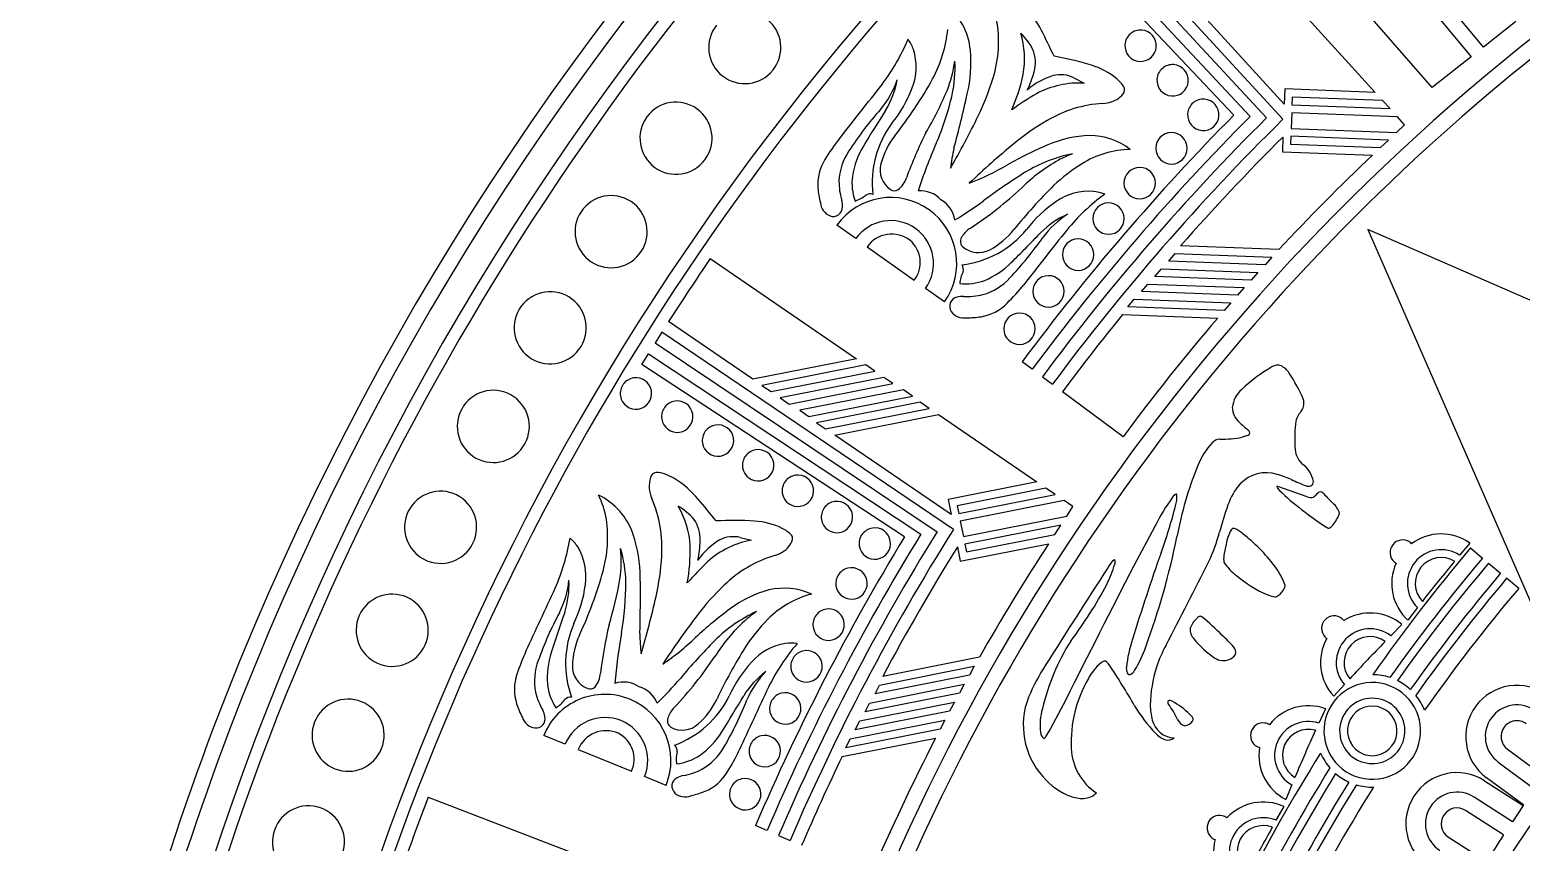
# Model space of a CAD drawing. Header units: metres. Extents: x 0.3 to 22.9, y 0.3 to 22.9.
# Drawn here: x 0.27 to 6.21, y 15.14 to 18.37 of the extents above; entities that cross this region are included whole.
import ezdxf

# ---------------------------------------------------------------- set-up
doc = ezdxf.new("R2010")
doc.units = ezdxf.units.M

msp = doc.modelspace()

# ---------------------------------------------------------------- linework, layer by layer
for p, q in [((4.277678, 19.014203), (5.196597, 18.024575)), ((5.261597, 18.018585), (4.31363, 19.049443)), ((5.38293, 19.022579), (6.010177, 18.2668)), ((6.059257, 18.305534), (5.450148, 19.039457)), ((5.065957, 18.035147), (4.206284, 18.943206)), ((4.241895, 18.978791), (5.131379, 18.0301)), ((5.855706, 18.14489), (5.2387, 18.849926)), ((5.26634, 18.078053), (4.888788, 18.492623)), ((5.309104, 18.476675), (5.628698, 18.125746)), ((6.188965, 18.407901), (6.059257, 18.305534)), ((6.010177, 18.2668), (5.855706, 18.14489)), ((4.429437, 18.183333), (4.470768, 18.162304)), ((5.268668, 18.139407), (5.26634, 18.078053)), ((5.628698, 18.125746), (5.268668, 18.139407)), ((5.298713, 18.106993), (5.297528, 18.075763)), ((5.6582, 18.093352), (5.298713, 18.106993)), ((5.296343, 18.044533), (5.293973, 17.982074)), ((5.717203, 18.028564), (5.296343, 18.044533)), ((5.297528, 18.075763), (5.687701, 18.060958)), ((5.687701, 18.060958), (5.6582, 18.093352)), ((5.713004, 17.966174), (5.745799, 17.997164)), ((5.745799, 17.997164), (5.717203, 18.028564)), ((5.26141, 17.94813), (5.259188, 17.88957)), ((5.292788, 17.950845), (5.291603, 17.919615)), ((5.681495, 17.936095), (5.292788, 17.950845)), ((5.293973, 17.982074), (5.713004, 17.966174)), ((5.649365, 17.90604), (5.681495, 17.936095)), ((5.259188, 17.88957), (5.617546, 17.875973)), ((5.291603, 17.919615), (5.649365, 17.90604)), ((3.561371, 17.543866), (3.486381, 17.597349)), ((7.483987, 16.757683), (5.59917, 17.580829)), ((5.59917, 17.580829), (6.422315, 15.696012)), ((3.607008, 17.511318), (3.793687, 17.378178)), ((5.245094, 17.500073), (4.853766, 17.514922)), ((2.982126, 17.464382), (3.564735, 17.066323)), ((4.807581, 17.454125), (4.832987, 17.484436)), ((5.190275, 17.439604), (4.807581, 17.454125)), ((4.832987, 17.484436), (5.21706, 17.469862)), ((5.21706, 17.469862), (5.190275, 17.439604)), ((4.752277, 17.393675), (4.777684, 17.423985)), ((5.134971, 17.379153), (4.752277, 17.393675)), ((4.777684, 17.423985), (5.161757, 17.409412)), ((5.161757, 17.409412), (5.134971, 17.379153)), ((3.914333, 17.292133), (3.839344, 17.345615)), ((4.697972, 17.333186), (4.723378, 17.363497)), ((5.080666, 17.318665), (4.697972, 17.333186)), ((4.723378, 17.363497), (5.107452, 17.348923)), ((5.107452, 17.348923), (5.080666, 17.318665)), ((4.644642, 17.27266), (4.670048, 17.302971)), ((5.027336, 17.258139), (4.644642, 17.27266)), ((4.670048, 17.302971), (5.054121, 17.288397)), ((5.054121, 17.288397), (5.027336, 17.258139)), ((3.15207, 16.98491), (2.816734, 17.214023)), ((4.623056, 17.242205), (5.001744, 17.227836)), ((2.789596, 17.171624), (2.762739, 17.129043)), ((3.949742, 16.387169), (2.789596, 17.171624)), ((2.762739, 17.129043), (3.885113, 16.378007)), ((2.709643, 17.043495), (2.736087, 17.086334)), ((3.755556, 16.358167), (2.709643, 17.043495)), ((2.736087, 17.086334), (3.820379, 16.368343)), ((3.564735, 17.066323), (3.15207, 16.98491)), ((3.600912, 17.041605), (3.188247, 16.960193)), ((3.637088, 17.016888), (3.600912, 17.041605)), ((4.263844, 17.024361), (4.223704, 17.054174)), ((3.224423, 16.935475), (3.637088, 17.016888)), ((3.673265, 16.992171), (3.2606, 16.910758)), ((3.709442, 16.967454), (3.673265, 16.992171)), ((4.303989, 16.994545), (4.344115, 16.964743)), ((3.188247, 16.960193), (3.224423, 16.935475)), ((3.296777, 16.886041), (3.709442, 16.967454)), ((3.751033, 16.942707), (3.338368, 16.861294)), ((3.374545, 16.836576), (3.78721, 16.917989)), ((3.78721, 16.917989), (3.751033, 16.942707)), ((4.625075, 16.756072), (4.384235, 16.934946)), ((3.2606, 16.910758), (3.296777, 16.886041)), ((3.338368, 16.861294), (3.374545, 16.836576)), ((3.817973, 16.893302), (3.405308, 16.811889)), ((3.441484, 16.787172), (3.854149, 16.868584)), ((3.854149, 16.868584), (3.817973, 16.893302)), ((3.405308, 16.811889), (3.441484, 16.787172)), ((3.477661, 16.762454), (3.890326, 16.843867)), ((3.890326, 16.843867), (4.282235, 16.576101)), ((3.940643, 16.446129), (3.477661, 16.762454)), ((5.120254, 16.760361), (5.099658, 16.753996)), ((4.282235, 16.576101), (3.928759, 16.506365)), ((3.928759, 16.506365), (3.940643, 16.446129)), ((4.318412, 16.551384), (3.965469, 16.481753)), ((3.971518, 16.451092), (4.354589, 16.526666)), ((4.390766, 16.501949), (3.977567, 16.420431)), ((4.354589, 16.526666), (4.318412, 16.551384)), ((4.425832, 16.47799), (4.390766, 16.501949)), ((5.241396, 16.557985), (5.237215, 16.557548)), ((5.237215, 16.557548), (5.238605, 16.553214)), ((5.357335, 16.517068), (5.241396, 16.557985)), ((5.387606, 16.517831), (5.383555, 16.515101)), ((3.965469, 16.481753), (3.971518, 16.451092)), ((4.401068, 16.440273), (4.425832, 16.47799)), ((3.977567, 16.420431), (3.989665, 16.359109)), ((3.989665, 16.359109), (4.401068, 16.440273)), ((4.377345, 16.403738), (3.995714, 16.328448)), ((4.353013, 16.367083), (4.377345, 16.403738)), ((4.751104, 16.398926), (4.668135, 16.243036)), ((3.10202, 16.355567), (3.147086, 16.344637)), ((3.977151, 16.261077), (4.328985, 16.330489)), ((3.995714, 16.328448), (4.001763, 16.297787)), ((4.001763, 16.297787), (4.353013, 16.367083)), ((5.034914, 16.328937), (5.026901, 16.284432)), ((6.005134, 16.33332), (5.964704, 16.28522)), ((3.965809, 16.31857), (3.977151, 16.261077)), ((4.592672, 16.265201), (4.589238, 16.265882)), ((6.008522, 16.314047), (6.056303, 16.273698)), ((6.080214, 16.253507), (6.127983, 16.21317)), ((6.199631, 16.152667), (6.151846, 16.193019)), ((5.796902, 16.076341), (5.758685, 16.026457)), ((5.690613, 15.964454), (5.734929, 16.009008)), ((4.053261, 15.878828), (3.669057, 15.80303)), ((4.013865, 15.807347), (3.638137, 15.733221)), ((3.655869, 15.768574), (4.03295, 15.842967)), ((4.03295, 15.842967), (4.013865, 15.807347)), ((3.973993, 15.735772), (3.598266, 15.661646)), ((3.615997, 15.696999), (3.993078, 15.771392)), ((3.638137, 15.733221), (3.655869, 15.768574)), ((3.993078, 15.771392), (3.973993, 15.735772)), ((5.46384, 15.723679), (5.506091, 15.770188)), ((3.577105, 15.625617), (3.954187, 15.70001)), ((3.598266, 15.661646), (3.615997, 15.696999)), ((3.954187, 15.70001), (3.935101, 15.66439)), ((4.397045, 15.71004), (4.336432, 15.595628)), ((5.430867, 15.674082), (5.404332, 15.617125)), ((3.53917, 15.554424), (3.916252, 15.628817)), ((3.935101, 15.66439), (3.559374, 15.590264)), ((3.559374, 15.590264), (3.577105, 15.625617)), ((3.916252, 15.628817), (3.897166, 15.593197)), ((2.404823, 15.533148), (2.319521, 15.567895)), ((3.507458, 15.484459), (3.879253, 15.557809)), ((3.897166, 15.593197), (3.521439, 15.519072)), ((3.521439, 15.519072), (3.53917, 15.554424)), ((4.336432, 15.595628), (4.317971, 15.564631)), ((2.456736, 15.512001), (2.669087, 15.425501)), ((6.155306, 15.513063), (6.300596, 15.406234)), ((6.118069, 15.46242), (6.264129, 15.355024)), ((2.806325, 15.369598), (2.721023, 15.404345)), ((6.064125, 15.387964), (6.21811, 15.289007)), ((6.219563, 15.291292), (6.072013, 15.399784)), ((1.859523, 15.322222), (2.518226, 15.069252)), ((5.296607, 15.371803), (5.272674, 15.313698)), ((6.174464, 15.22464), (6.022093, 15.322559)), ((5.234569, 15.230497), (5.265778, 15.285041)), ((6.139748, 15.172228), (5.988109, 15.269677)), ((6.21811, 15.289007), (6.174464, 15.22464)), ((3.208167, 15.189647), (3.162234, 15.209399)), ((3.254107, 15.169893), (3.300024, 15.150148)), ((5.920141, 15.163914), (6.071852, 15.066418))]:
    msp.add_line(p, q)
for centre, radius, start, end in [((11.606782, 11.571304), 11.340786, 113.019578, 159.208029), ((11.607101, 11.570965), 11.278723, 112.954774, 159.139762), ((11.584976, 11.584672), 11.094445, 132.257006, 162.86372), ((11.597549, 11.579237), 8.619881, 107.525375, 145.344719), ((11.588962, 11.595594), 8.539194, 107.503818, 134.981151), ((11.560112, 11.601175), 11.114976, 134.901471, 179.266651), ((11.582652, 11.586927), 10.466234, 131.99607, 164.490897), ((11.553282, 11.603312), 10.482922, 138.409899, 177.758611), ((3.746596, 18.266812), 0.272237, 5.406221, 50.802767), ((3.940421, 18.189439), 0.403451, 26.901797, 43.492668), ((3.119759, 18.30396), 0.14351, -38.4, 51.6), ((3.647761, 18.328076), 0.482228, -17.521941, 10.390085), ((3.119759, 18.30396), 0.14351, 141.6, -128.4), ((3.413798, 18.425225), 0.515833, -28.513771, -5.461054), ((4.032328, 18.172829), 0.264721, 27.84678, 45.463827), ((3.861118, 18.256838), 0.371912, -9.26796, 16.348492), ((2.321816, 17.338597), 2.232026, 24.651585, 27.579717), ((4.694961, 18.311139), 0.062504, 85.519655, 175.519655), ((4.694961, 18.311139), 0.062504, -4.480345, 85.519655), ((2.998862, 18.660659), 0.835714, -37.041809, -22.754843), ((3.617566, 18.23234), 0.184753, 20.195028, 34.661325), ((3.576698, 18.22648), 0.225296, -21.712919, 18.005252), ((3.454131, 18.245596), 0.565437, -12.851379, 4.75435), ((4.13926, 18.245396), 0.137014, -16.119013, 21.891648), ((4.694961, 18.311139), 0.062504, 175.519655, -94.480345), ((4.694961, 18.311139), 0.062504, -94.480345, -4.480345), ((3.453868, 18.319074), 0.506589, -21.692013, -7.807427), ((3.453815, 18.222459), 0.502715, -12.278378, 3.169818), ((4.124122, 17.008692), 1.281027, 72.956638, 79.825228), ((4.419854, 17.964092), 0.280922, 50.062135, 73.511651), ((4.822358, 18.173533), 0.062504, 85.519655, 175.519655), ((4.822358, 18.173533), 0.062504, -4.480345, 85.519655), ((3.119759, 18.30396), 0.14351, -128.4, -38.4), ((3.385807, 18.290654), 0.359482, -40.310709, -18.694354), ((3.382624, 18.236254), 0.34904, -31.453142, -10.035121), ((2.44885, 18.960007), 1.61905, -38.444906, -28.842083), ((3.183528, 18.455708), 0.963517, -26.057063, -16.448085), ((3.465108, 18.368314), 0.782074, -23.531852, -12.657677), ((3.913783, 18.297543), 0.368317, -26.223787, -14.17366), ((4.427043, 17.928398), 0.275741, 106.794647, 131.538803), ((4.451103, 17.802062), 0.360779, 86.875342, 118.137103), ((4.376074, 18.075984), 0.11988, 63.567962, 103.853719), ((4.523886, 18.083748), 0.122428, 30.35248, 51.443373), ((4.822358, 18.173533), 0.062504, 175.519655, -94.480345), ((4.822358, 18.173533), 0.062504, -94.480345, -4.480345), ((-13.449772, 31.447395), 21.669695, -38.560632, -37.828983), ((3.321895, 18.315486), 0.495084, -39.205348, -20.373237), ((2.533389, 18.727945), 1.51353, -30.254276, -23.194746), ((2.903056, 18.353053), 1.0687, -23.719861, -12.840338), ((-1.648808, 19.391473), 5.795446, -14.880057, -12.675042), ((5.044201, 16.836082), 1.49382, 120.725725, 125.245619), ((4.557076, 18.170045), 0.084447, -75.457403, -30.795091), ((4.60759, 18.136115), 0.02391, -22.900605, 23.406581), ((2.846086, 17.943326), 0.14351, 54, 144), ((2.846086, 17.943326), 0.14351, -36, 54), ((4.693466, 17.141478), 1.381441, 138.431073, 147.06131), ((11.030645, 13.370601), 8.715607, 147.495082, 148.595813), ((4.571506, 17.600045), 0.482228, 93.124487, 121.036513), ((4.539151, 18.195663), 0.114268, -86.954792, -69.974766), ((4.944497, 18.036227), 0.062504, 85.519655, 175.519655), ((4.944497, 18.036227), 0.062504, -4.480345, 85.519655), ((2.846086, 17.943326), 0.14351, 144, -126), ((4.023855, 17.764859), 0.397272, 143.252563, -173.478992), ((0.973089, 19.535324), 3.42352, -29.999797, -26.038807), ((4.804091, 17.178493), 0.963517, 119.962657, 129.571635), ((11.61894, 11.556772), 9.214713, 135.328032, 143.373969), ((11.627219, 11.549852), 9.175486, 135.068845, 143.369998), ((11.622951, 11.55382), 9.119686, 134.80275, 143.373852), ((11.616295, 11.559837), 9.060773, 134.534746, 143.379138), ((4.944497, 18.036227), 0.062504, 175.519655, -94.480345), ((4.944497, 18.036227), 0.062504, -94.480345, -4.480345), ((4.184292, 17.404613), 0.872779, 142.182688, 148.650914), ((3.961894, 17.762706), 0.310426, 142.112276, 165.224237), ((5.247499, 17.253), 1.576817, 153.142191, 160.240305), ((4.502732, 17.515869), 0.438112, 91.440827, 113.72305), ((4.490434, 17.685474), 0.268372, 52.510697, 89.726269), ((4.81781, 17.903105), 0.062504, 90.284267, -179.715733), ((4.81781, 17.903105), 0.062504, 0.284267, 90.284267), ((11.605069, 11.570419), 8.995399, 134.846635, 138.636175), ((3.723178, 17.763822), 0.228792, 145.738414, 177.732367), ((3.870966, 17.741677), 0.327085, 148.606503, 170.992504), ((5.940922, 17.032352), 2.243846, 156.609411, 161.794599), ((4.702133, 17.727101), 0.770249, 166.781969, 172.804818), ((6.370376, 15.281558), 3.42352, 129.553379, 133.51437), ((4.929092, 16.489695), 1.54927, 112.890402, 119.562473), ((4.530825, 17.331615), 0.560025, 101.010761, 121.754738), ((4.583702, 17.462282), 0.448498, 110.878434, 118.666552), ((4.658216, 17.53105), 0.367394, 90.693581, 122.660105), ((4.81781, 17.903105), 0.062504, -179.715733, -89.715733), ((4.81781, 17.903105), 0.062504, -89.715733, 0.284267), ((11.6133, 11.562734), 8.706667, 133.522507, 137.005343), ((2.846086, 17.943326), 0.14351, -126, -36), ((3.597595, 17.759101), 0.187326, 147.888618, -175.742878), ((3.753121, 17.817055), 0.094699, 164.804995, -124.247506), ((3.59475, 18.827161), 1.142251, -68.512291, -60.066626), ((5.452318, 15.847495), 2.306954, 121.816445, 126.877691), ((4.707049, 17.250249), 0.693742, 119.204522, 134.380372), ((4.819618, 17.258391), 0.684137, 121.717106, 133.465944), ((4.691262, 17.764718), 0.062504, 90.284267, -179.715733), ((4.691262, 17.764718), 0.062504, 0.284267, 90.284267), ((3.762513, 17.771997), 0.267949, 179.812289, -163.542022), ((3.7634, 17.765969), 0.21716, 172.87975, -160.418899), ((3.6715, 17.816509), 0.096926, -53.043305, -18.294759), ((5.751141, 16.331847), 1.997798, 134.575702, 141.346212), ((4.691262, 17.764718), 0.062504, -179.715733, -89.715733), ((4.691262, 17.764718), 0.062504, -89.715733, 0.284267), ((2.587756, 17.571549), 0.14351, 56.4, 146.4), ((2.587756, 17.571549), 0.14351, -33.6, 56.4), ((3.753889, 17.772791), 0.34421, -175.401611, -165.571866), ((3.482731, 17.692173), 0.062409, -175.269506, -112.437018), ((3.700357, 17.444741), 0.262821, 54.503421, 144.503421), ((3.429786, 17.673561), 0.079034, -2.691815, 16.557416), ((3.515572, 17.820454), 0.134405, -71.239245, -50.266097), ((3.618068, 17.689714), 0.032009, 69.737024, 121.199116), ((3.71461, 17.759177), 0.025194, -125.925646, -52.997211), ((3.819903, 17.625469), 0.108425, 42.218854, 95.560492), ((3.848125, 17.603226), 0.108425, 7.954081, 61.295718), ((3.18868, 18.894796), 1.489176, -59.006959, -53.814376), ((3.190964, 18.851251), 1.511325, -56.847253, -46.992338), ((4.635417, 17.28026), 0.495084, 123.88781, 142.71992), ((4.48933, 17.507207), 0.225296, 85.509321, 125.227492), ((5.046522, 17.046836), 0.835714, 126.269416, 140.556381), ((4.485477, 17.548313), 0.184753, 68.853247, 83.319545), ((2.587756, 17.571549), 0.14351, 146.4, -123.6), ((11.567242, 11.597508), 8.522498, 134.886964, 170.998001), ((3.471566, 17.669436), 0.037169, -109.905599, 0.637098), ((3.700357, 17.444741), 0.262821, -35.496579, 54.503421), ((4.544186, 17.320791), 0.34904, 113.549694, 134.967715), ((4.596336, 17.3366), 0.359482, 122.208926, 143.825281), ((4.567477, 17.623747), 0.062504, 90.284267, -179.715733), ((4.567477, 17.623747), 0.062504, 0.284267, 90.284267), ((3.700357, 17.444741), 0.170714, 54.503421, 144.503421), ((3.700357, 17.444741), 0.170714, -35.496579, 54.503421), ((3.935994, 17.834105), 0.397272, -83.006435, -39.737991), ((4.079023, 17.492519), 0.111883, 123.379773, 147.513685), ((3.948379, 17.773357), 0.310426, -61.709665, -38.597704), ((21.323125, 4.041822), 21.669695, 141.343555, 142.075204), ((4.567477, 17.623747), 0.062504, -179.715733, -89.715733), ((4.567477, 17.623747), 0.062504, -89.715733, 0.284267), ((3.704574, 17.442355), 0.119478, 52.754916, 144.745937), ((3.703044, 17.449147), 0.11512, -38.059099, 50.101968), ((4.006863, 17.533702), 0.029173, 139.595418, -134.66771), ((4.050012, 17.583066), 0.094699, -132.237922, -61.290423), ((3.173391, 18.339496), 1.381441, -43.546738, -34.916501), ((-1.974025, 23.619975), 8.715607, -45.08124, -43.980509), ((4.44646, 17.480187), 0.062504, 90.284267, -179.715733), ((4.44646, 17.480187), 0.062504, 0.284267, 90.284267), ((2.587756, 17.571549), 0.14351, -123.6, -33.6), ((11.646503, 11.560716), 10.484498, 145.730574, 147.370381), ((4.44646, 17.480187), 0.062504, -179.715733, -89.715733), ((4.44646, 17.480187), 0.062504, -89.715733, 0.284267), ((4.108831, 17.352889), 0.134405, 153.780669, 174.753818), ((3.957759, 17.421993), 0.032009, -17.684544, 33.777549), ((3.949183, 17.680032), 0.327085, -67.477932, -45.09193), ((4.32822, 17.33403), 0.062504, 90.284267, -179.715733), ((4.32822, 17.33403), 0.062504, 0.284267, 90.284267), ((2.34522, 17.18928), 0.14351, 58.8, 148.8), ((3.997939, 17.581122), 0.21716, -96.066529, -69.365178), ((4.005251, 17.541512), 0.228792, -74.217794, -42.223842), ((3.54823, 17.905914), 0.872779, -45.136341, -38.668116), ((4.32822, 17.33403), 0.062504, -179.715733, -89.715733), ((4.32822, 17.33403), 0.062504, -89.715733, 0.284267), ((2.34522, 17.18928), 0.14351, -31.2, 58.8), ((3.972278, 17.27481), 0.037169, 102.877474, -146.579829), ((3.986053, 17.23515), 0.079034, 86.957156, 106.206387), ((4.004007, 17.581668), 0.267949, -92.943406, -76.297716), ((4.030009, 17.418303), 0.187326, -80.74255, -44.374046), ((2.34522, 17.18928), 0.14351, 148.8, -121.2), ((3.991776, 17.290979), 0.062409, -144.04841, -81.215922), ((4.006795, 17.573468), 0.34421, -90.913561, -81.083817), ((4.21277, 17.185265), 0.062504, 90.284267, -179.715733), ((4.21277, 17.185265), 0.062504, 0.284267, 90.284267), ((11.614506, 11.561586), 9.008319, 140.905816, 143.381174), ((11.6133, 11.562734), 8.706667, 139.408432, 143.381915), ((4.21277, 17.185265), 0.062504, -179.715733, -89.715733), ((4.21277, 17.185265), 0.062504, -89.715733, 0.284267), ((2.34522, 17.18928), 0.14351, -121.2, -31.2), ((5.239548, 17.00282), 0.037977, 65.975649, 125.334559), ((5.218703, 16.966349), 0.079885, 32.491726, 62.968409), ((2.686634, 16.927978), 0.062504, 98.852988, -171.147012), ((2.686634, 16.927978), 0.062504, 8.852988, 98.852988), ((5.557929, 16.453695), 0.672576, 120.399847, 133.175157), ((4.688793, 16.615781), 0.715251, 23.967441, 33.375919), ((2.118905, 16.79719), 0.14351, 61.2, 151.2), ((2.118905, 16.79719), 0.14351, -28.8, 61.2), ((2.686634, 16.927978), 0.062504, -171.147012, -81.147012), ((2.686634, 16.927978), 0.062504, -81.147012, 8.852988), ((5.169327, 16.860741), 0.109947, 130.63139, 174.058322), ((2.118905, 16.79719), 0.14351, 151.2, -118.8), ((2.85094, 16.835981), 0.062504, 98.852988, -171.147012), ((2.85094, 16.835981), 0.062504, 8.852988, 98.852988), ((5.143146, 16.875364), 0.083238, -177.768345, -132.075323), ((5.430819, 16.779608), 0.124475, 139.830657, 162.015304), ((5.294254, 16.889547), 0.05096, -35.575396, 19.225842), ((2.85094, 16.835981), 0.062504, -171.147012, -81.147012), ((2.85094, 16.835981), 0.062504, -81.147012, 8.852988), ((3.013083, 16.740838), 0.062504, 98.852988, -171.147012), ((3.013083, 16.740838), 0.062504, 8.852988, 98.852988), ((5.352289, 17.087026), 0.380731, -134.092694, -127.224973), ((5.94304, 16.746123), 0.634701, 173.49389, -177.185898), ((3.013083, 16.740838), 0.062504, -81.147012, 8.852988), ((5.013388, 16.700022), 0.046345, 94.208856, 136.617901), ((5.007432, 17.298246), 0.552009, -89.73487, -80.382294), ((5.1169, 16.772525), 0.012618, -74.586038, -3.66233), ((5.110812, 16.768546), 0.018948, 9.641299, 53.933958), ((2.118905, 16.79719), 0.14351, -118.8, -28.8), ((3.013083, 16.740838), 0.062504, -171.147012, -81.147012), ((3.173071, 16.642562), 0.062504, 98.852988, -171.147012), ((3.173071, 16.642562), 0.062504, 8.852988, 98.852988), ((5.179696, 16.544282), 0.27419, 136.83519, 159.28307), ((5.40392, 16.715989), 0.094821, -179.379694, -134.710281), ((3.173071, 16.642562), 0.062504, -171.147012, -81.147012), ((3.173071, 16.642562), 0.062504, -81.147012, 8.852988), ((6.203541, 16.109934), 1.386185, 157.460926, 169.710015), ((5.278134, 16.560732), 0.105883, 9.142481, 56.086222), ((2.858044, 16.558373), 0.118761, 162.607168, -156.044704), ((2.773081, 16.58557), 0.029558, 111.785524, 163.686384), ((2.770599, 16.587277), 0.027103, 78.548715, 108.251266), ((2.738955, 16.417941), 0.199368, 57.682984, 79.297434), ((2.624776, 16.248734), 0.403451, 40.23513, 56.826002), ((3.330912, 16.541162), 0.062504, 98.852988, -171.147012), ((3.330912, 16.541162), 0.062504, 8.852988, 98.852988), ((5.271866, 16.407282), 0.241928, 138.175615, 161.352889), ((5.194992, 16.470745), 0.142377, 72.327374, 136.577507), ((5.144718, 16.261271), 0.357572, 65.098613, 74.842251), ((5.505641, 17.009954), 0.473633, -116.369013, -108.68807), ((5.363469, 16.589207), 0.029516, -108.955337, -72.457758), ((5.366202, 16.576383), 0.016512, -68.081823, 4.073614), ((1.909207, 16.395967), 0.14351, 63.6, 153.6), ((1.909207, 16.395967), 0.14351, -26.4, 63.6), ((2.247928, 16.375566), 0.325169, 9.16662, 27.217722), ((2.418334, 16.279322), 0.272237, 18.739554, 64.1361), ((2.308034, 16.316142), 0.482228, -4.188608, 23.723419), ((1.246019, 15.047551), 2.232026, 37.984918, 40.913051), ((3.330912, 16.541162), 0.062504, -171.147012, -81.147012), ((3.330912, 16.541162), 0.062504, -81.147012, 8.852988), ((5.543718, 15.996443), 0.888948, 144.258581, 153.078894), ((4.847621, 16.500799), 0.029474, 113.200199, 149.625343), ((4.724099, 16.515794), 0.115358, -17.530197, 4.572921), ((4.835965, 16.524757), 0.003134, 4.294344, 89.174979), ((5.663764, 16.940433), 0.575064, -137.673938, -126.184494), ((5.374066, 16.564356), 0.050161, -109.48455, -79.095383), ((5.45945, 16.467422), 0.087765, 128.862377, 144.944514), ((5.410174, 16.519716), 0.017058, 32.628576, 109.84824), ((5.761847, 16.819865), 0.445454, -139.219871, -132.646109), ((1.909207, 16.395967), 0.14351, 153.6, -116.4), ((2.532068, 16.296028), 0.371912, 4.065373, 29.681825), ((2.718037, 16.253766), 0.264721, 41.180113, 58.79716), ((11.566704, 11.596673), 8.584593, 145.323381, -177.80653), ((3.486609, 16.436646), 0.062504, 98.852988, -171.147012), ((3.486609, 16.436646), 0.062504, 8.852988, 98.852988), ((3.486609, 16.436646), 0.062504, -81.147012, 8.852988), ((2.839585, 16.995178), 2.059714, -19.889747, -14.4546), ((6.237962, 16.052575), 1.271014, 160.12714, 165.239425), ((6.031222, 17.336688), 1.113596, -129.409044, -122.558284), ((5.343339, 16.502372), 0.152253, -40.24338, -19.665453), ((5.401488, 16.425029), 0.089133, 17.030672, 48.913763), ((2.057973, 16.356716), 0.515833, -15.180438, 7.872279), ((2.805352, 16.349038), 0.137014, -2.785679, 35.224982), ((3.075825, 15.142179), 1.281027, 86.289971, 93.158561), ((3.143255, 16.140025), 0.280922, 63.395469, 86.844984), ((3.216889, 16.280448), 0.122428, 43.685813, 64.776706), ((11.622638, 11.568011), 9.060773, 147.868079, 156.712471), ((3.486609, 16.436646), 0.062504, -171.147012, -81.147012), ((3.637121, 16.331207), 0.062504, 98.852988, -171.147012), ((3.637121, 16.331207), 0.062504, 8.852988, 98.852988), ((5.207576, 16.297554), 0.175491, 149.987678, 169.698402), ((5.065025, 16.380983), 0.010366, 67.042765, 155.193875), ((5.020595, 16.276365), 0.124027, 49.704875, 66.994349), ((5.448984, 16.419863), 0.027647, -128.077921, -95.618491), ((5.425771, 16.429088), 0.042075, -60.831332, -36.584421), ((1.909207, 16.395967), 0.14351, -116.4, -26.4), ((1.599927, 16.490113), 0.835714, -23.708475, -9.42151), ((2.30073, 16.216023), 0.184753, 33.528361, 47.994658), ((2.138644, 16.19123), 0.565437, 0.481955, 18.087683), ((2.121025, 16.313172), 0.782074, -10.198518, 0.675656), ((3.158482, 16.106952), 0.275741, 120.12798, 144.872136), ((2.573927, 16.347781), 0.368317, -12.890454, -0.840326), ((3.211029, 15.98957), 0.360779, 100.208675, 131.470437), ((3.074851, 16.238806), 0.11988, 76.901295, 117.187052), ((11.625919, 11.565639), 9.214713, 148.661365, 156.707303), ((11.635571, 11.560815), 9.175486, 148.402178, 156.703331), ((11.630502, 11.563692), 9.119686, 148.136083, 156.707186), ((3.229282, 16.372073), 0.084447, -62.12407, -17.461758), ((3.28626, 16.350707), 0.02391, -9.567272, 36.739914), ((3.637121, 16.331207), 0.062504, -81.147012, 8.852988), ((11.619056, 11.570141), 8.706667, 146.85584, 150.338676), ((1.888192, 16.959546), 3.012227, -20.168372, -11.528259), ((4.33276, 16.556947), 0.699822, -25.171036, -14.950507), ((4.689576, 15.837627), 0.673467, 36.81541, 52.365875), ((5.737646, 16.295525), 0.050011, 66.523038, 152.553691), ((5.738241, 16.29645), 0.048926, 43.687125, 66.730263), ((5.891497, 16.172189), 0.197171, 54.806659, 126.715561), ((2.262316, 16.200896), 0.225296, -8.379586, 31.338585), ((2.121443, 16.262668), 0.506589, -8.358679, 5.525906), ((2.143673, 16.168645), 0.502715, 1.054955, 16.503151), ((1.82688, 16.333274), 0.963517, -12.72373, -3.114751), ((3.374774, 15.820766), 0.482228, 106.45782, 134.369847), ((3.205933, 16.392867), 0.114268, -73.621459, -56.641432), ((3.637121, 16.331207), 0.062504, -171.147012, -81.147012), ((11.609274, 11.57572), 8.995399, 148.179968, 151.969508), ((4.64179, 16.198365), 0.085558, 127.895501, 154.540856), ((4.568504, 16.258114), 0.025185, -20.301989, 16.342246), ((13.593824, 13.184262), 9.349843, 160.570605, 162.788611), ((5.105806, 16.269813), 0.080248, 169.503196, -171.201041), ((11.479656, 11.683106), 7.16791, 139.75437, 144.85061), ((11.476247, 11.684947), 7.101579, 139.747348, 144.6024), ((5.737646, 16.295525), 0.050011, 152.553691, -121.415657), ((5.891499, 16.172188), 0.134667, 57.071153, 141.2236), ((5.891499, 16.172221), 0.1034, 59.129132, 141.224162), ((11.587597, 11.589461), 5.695868, 123.848771, 170.124126), ((0.995706, 16.654551), 1.61905, -25.111573, -15.50875), ((4.01091, 15.186406), 1.49382, 134.059058, 138.578952), ((3.544549, 16.172458), 0.062504, 103.6176, -166.3824), ((3.544549, 16.172458), 0.062504, 13.6176, 103.6176), ((37.187032, -4.894394), 38.867523, 147.068932, 147.743423), ((69.744991, -17.191481), 73.16327, 152.807274, 153.275564), ((4.19206, 16.360679), 0.415259, -27.509499, -15.547289), ((-13.509595, 25.507998), 20.661337, -27.625727, -26.591934), ((5.190475, 16.36185), 0.19434, -147.537232, -125.854398), ((5.37971, 16.553359), 0.46224, -130.96854, -112.642838), ((5.022743, 16.080747), 0.261106, 18.836131, 37.915409), ((5.891516, 16.172192), 0.197187, 155.85655, -132.347787), ((11.481017, 11.6805), 7.076797, 139.744501, 144.538085), ((5.891499, 16.172188), 0.134667, 141.2236, -134.623952), ((11.476782, 11.683637), 7.009017, 139.741013, 144.530932), ((5.891499, 16.172221), 0.1034, 141.224162, -136.680809), ((11.479656, 11.683106), 7.182911, 140.407187, 142.041137), ((-17.354156, 25.138865), 21.669695, -25.227298, -24.495649), ((2.061771, 16.219318), 0.359482, -26.977375, -5.361021), ((2.071219, 16.165649), 0.34904, -18.119809, 3.298212), ((1.993855, 16.228741), 0.495084, -25.872014, -7.039904), ((1.131483, 16.448241), 1.51353, -16.920942, -9.861413), ((1.577642, 16.168705), 1.0687, -10.386527, 0.492996), ((-3.091002, 16.129402), 5.795446, -1.546724, 0.658291), ((3.698307, 15.464214), 0.963517, 133.29599, 142.904969), ((3.327267, 15.722998), 0.438112, 104.774161, 127.056383), ((3.276186, 15.885195), 0.268372, 65.84403, 103.059603), ((3.544549, 16.172458), 0.062504, -166.3824, -76.3824), ((3.544549, 16.172458), 0.062504, -76.3824, 13.6176), ((3.131292, 16.920083), 1.614489, -37.233132, -27.729187), ((5.185837, 16.195903), 0.091666, -51.397028, -27.725324), ((5.251058, 16.163404), 0.018879, -32.511244, 4.996072), ((11.491323, 11.673167), 6.995647, 139.752183, 144.581027), ((11.499106, 11.666117), 6.943599, 139.748658, 144.802287), ((1.716495, 15.986315), 0.14351, 66, 156), ((1.716495, 15.986315), 0.14351, -24, 66), ((-0.572953, 16.874026), 3.42352, -16.666464, -12.705474), ((3.475058, 15.773627), 0.367394, 104.026914, 135.993438), ((5.249786, 16.25376), 0.135792, -110.714714, -98.107863), ((5.230188, 16.138461), 0.019141, -88.664829, -47.865989), ((1.716495, 15.986315), 0.14351, 156, -114), ((3.5992, 15.402685), 1.381441, 151.764407, 160.394644), ((10.635183, 13.194906), 8.715607, 160.828415, 161.929146), ((5.659836, 13.979621), 3.42352, 142.886713, 146.847703), ((3.978786, 14.822809), 1.54927, 126.223735, 132.895806), ((3.397094, 15.550189), 0.560025, 114.344094, 135.088072), ((3.418413, 15.689528), 0.448498, 124.211767, 131.999885), ((3.694989, 15.545539), 0.684137, 135.050439, 146.799277), ((3.453326, 16.008617), 0.062504, 103.6176, -166.3824), ((3.453326, 16.008617), 0.062504, 13.6176, 103.6176), ((4.979813, 15.964001), 0.092315, 131.233379, 160.367467), ((4.93226, 16.02717), 0.014693, 61.963516, 154.801321), ((4.165609, 15.119886), 1.202188, 44.724847, 49.949857), ((5.465467, 15.99382), 0.050011, 125.143496, -148.825852), ((5.465467, 15.99382), 0.050011, 39.112843, 125.143496), ((5.608299, 15.857855), 0.197187, 50.044973, 121.840637), ((2.803877, 15.85484), 0.397272, 156.585897, -160.145659), ((2.744083, 15.838455), 0.310426, 155.445609, 178.557571), ((4.11258, 15.638969), 1.576817, 166.475525, 173.573638), ((4.838197, 15.584183), 2.243846, 169.942745, 175.127932), ((3.472579, 15.974521), 0.770249, -179.884698, -173.861849), ((3.587333, 15.511657), 0.693742, 132.537856, 147.713705), ((3.453326, 16.008617), 0.062504, -166.3824, -76.3824), ((3.453326, 16.008617), 0.062504, -76.3824, 13.6176), ((4.944756, 15.988403), 0.052312, 172.734785, -135.197441), ((4.789706, 15.694428), 0.355814, 39.162347, 49.718213), ((5.46463, 15.993106), 0.048926, -149.033077, -125.989938), ((5.6083, 15.857872), 0.134667, 52.321138, 136.473586), ((1.716495, 15.986315), 0.14351, -114, -24), ((2.141354, 16.789548), 1.142251, -55.178958, -46.733292), ((4.63601, 14.318584), 2.306954, 135.149779, 140.211024), ((4.815079, 14.858794), 1.997798, 147.909035, 154.679545), ((3.316223, 15.711479), 0.225296, 98.842654, 138.560825), ((3.964565, 15.392014), 0.835714, 139.602749, 153.889714), ((3.302995, 15.750588), 0.184753, 82.18658, 96.652878), ((5.175514, 15.466917), 0.895902, 147.883124, 166.545657), ((5.193792, 15.776384), 0.559046, 161.814334, 173.4974), ((4.258777, 16.077374), 0.482962, -31.314598, -18.893024), ((5.396781, 15.609714), 0.679408, 152.115908, 160.164279), ((5.180964, 16.168778), 0.34914, -141.522443, -122.982873), ((5.043958, 15.898177), 0.030118, -16.67387, 44.087751), ((5.608299, 15.857874), 0.197171, 150.981626, -137.109472), ((5.6083, 15.857872), 0.134667, 136.473586, -139.373966), ((5.608268, 15.857867), 0.1034, 136.473025, -141.431946), ((10.805398, 10.921322), 7.182911, 135.656049, 137.29), ((5.608268, 15.857867), 0.1034, 54.377995, 136.473025), ((3.043068, 15.541304), 0.872779, 155.516021, 161.984247), ((2.511544, 15.784489), 0.228792, 159.071747, -168.9343), ((2.660455, 15.797024), 0.327085, 161.939836, -175.674163), ((1.742897, 16.71987), 1.511325, -43.51392, -33.659004), ((3.51071, 15.524339), 0.495084, 137.221143, 156.053253), ((3.365388, 15.842899), 0.062504, 103.6176, -166.3824), ((3.365388, 15.842899), 0.062504, 13.6176, 103.6176), ((3.365388, 15.842899), 0.062504, -76.3824, 13.6176), ((4.996819, 15.405208), 0.811317, 146.783314, 157.191608), ((4.664465, 15.702862), 0.199471, 129.495629, 152.682615), ((4.552557, 15.842285), 0.020836, 81.91499, 135.885591), ((4.536574, 15.828278), 0.039462, 32.026733, 61.362324), ((2.039716, 14.164042), 3.04011, 30.050721, 33.663207), ((5.025283, 15.928968), 0.063229, -122.94578, -70.155488), ((5.029658, 15.918683), 0.052073, -70.841657, -34.038091), ((2.390435, 15.750935), 0.187326, 161.221951, -162.409544), ((2.528404, 15.843193), 0.094699, 178.138329, -110.914173), ((2.449108, 15.823839), 0.096926, -39.709972, -4.961426), ((1.730633, 16.761715), 1.489176, -45.673626, -40.481042), ((3.412592, 15.542738), 0.34904, 126.883027, 148.301048), ((3.45969, 15.570147), 0.359482, 135.54226, 157.158614), ((3.365388, 15.842899), 0.062504, -166.3824, -76.3824), ((4.924376, 15.539871), 0.50584, 149.789061, -177.35505), ((4.683945, 15.835294), 0.045814, 174.486558, -162.864473), ((4.653246, 15.823421), 0.013182, -172.914584, -88.642514), ((4.640319, 15.842803), 0.035149, -67.873184, -27.891968), ((5.298588, 15.676042), 0.565282, 163.112417, 178.696783), ((5.615369, 15.573768), 0.236002, 72.234161, 89.169961), ((2.547933, 15.801515), 0.267949, -166.854378, -150.208689), ((2.562923, 15.468746), 0.262821, 67.836754, 157.836754), ((2.550187, 15.795855), 0.21716, -173.786917, -147.085565), ((2.504278, 15.777994), 0.025194, -112.592312, -39.663877), ((2.637568, 15.672173), 0.108425, 55.552187, 108.893825), ((2.670159, 15.657038), 0.108425, 21.287414, 74.629051), ((22.801593, 6.491196), 21.669695, 154.676888, 155.408537), ((3.28074, 15.675301), 0.062504, 103.6176, -166.3824), ((3.28074, 15.675301), 0.062504, 13.6176, 103.6176), ((5.617048, 15.586064), 0.192413, 69, 159), ((5.617048, 15.586064), 0.192413, -21, 69), ((5.617022, 15.586076), 0.223677, 47.395815, 63.462846), ((6.192544, 15.563707), 0.203466, 53.673505, 143.673505), ((1.541107, 15.568952), 0.14351, 68.4, 158.4), ((1.541107, 15.568952), 0.14351, -21.6, 68.4), ((2.539358, 15.800299), 0.34421, -162.068278, -152.238533), ((2.296474, 15.791718), 0.134405, -57.905912, -36.932763), ((2.426357, 15.688139), 0.032009, 83.070357, 134.53245), ((2.562923, 15.468746), 0.262821, -22.163246, 67.836754), ((2.920364, 15.602563), 0.111883, 136.713107, 160.847018), ((2.702414, 15.901957), 0.397272, -69.673102, -26.404658), ((2.728476, 15.845703), 0.310426, -48.376332, -25.26437), ((-4.382613, 20.168924), 8.715607, -31.747907, -30.647176), ((1.843817, 16.217856), 1.381441, -30.213405, -21.583168), ((3.28074, 15.675301), 0.062504, -76.3824, 13.6176), ((4.534461, 15.608611), 0.306375, 158.737244, -138.284322), ((4.541943, 15.607868), 0.247139, 164.149947, -173.628454), ((5.184136, 15.988735), 0.595409, -149.487152, -136.210987), ((4.945347, 15.686931), 0.211904, 179.467924, -164.250417), ((4.812431, 15.699453), 0.009405, 138.635941, -133.390724), ((4.811537, 15.689717), 0.017101, 57.755027, 111.129458), ((4.497079, 15.468885), 0.381406, 25.335336, 35.916309), ((4.688329, 15.454303), 0.282756, 44.184454, 62.094909), ((5.36303, 15.488948), 0.197171, 69.87604, 141.784942), ((5.61701, 15.586094), 0.129917, 73.507742, 161.264074), ((5.617004, 15.586092), 0.098658, 77.995674, 163.506014), ((5.617068, 15.586072), 0.098664, -5.734575, 78.034509), ((5.61706, 15.586071), 0.129926, -8.810786, 73.531803), ((5.617064, 15.586032), 0.223676, 21.609152, 39.232973), ((6.192544, 15.563707), 0.203466, 143.673505, -126.326495), ((6.192544, 15.563707), 0.125721, 53.673505, 143.673505), ((1.541107, 15.568952), 0.14351, 158.4, -111.6), ((2.294101, 15.659321), 0.062409, -161.936172, -99.103685), ((2.288481, 15.634622), 0.037169, -96.572266, 13.970431), ((2.246876, 15.629001), 0.079034, 10.641518, 29.89075), ((2.562923, 15.468746), 0.170714, 67.836754, 157.836754), ((2.562923, 15.468746), 0.170714, -22.163246, 67.836754), ((2.840651, 15.625995), 0.029173, 152.928752, -121.334377), ((2.871253, 15.683979), 0.094699, -118.904588, -47.95709), ((3.28074, 15.675301), 0.062504, -166.3824, -76.3824), ((4.832893, 15.652574), 0.094381, -165.794195, -92.918891), ((4.8818, 15.648218), 0.043126, -158.046083, -103.97266), ((4.866658, 15.648763), 0.042658, -83.635805, -33.806344), ((4.853545, 15.606974), 0.058149, 30.038131, 49.780672), ((4.889794, 15.632682), 0.014495, -31.869805, 13.565534), ((5.182403, 15.568043), 0.050011, 81.592419, 167.623072), ((5.182737, 15.569091), 0.048926, 58.756506, 81.799645), ((5.363032, 15.488948), 0.134667, 72.140534, 156.292982), ((5.617048, 15.586064), 0.192413, 159, -111), ((5.61701, 15.586094), 0.129917, 161.264074, -110.979594), ((5.617004, 15.586092), 0.098658, 163.506014, -110.983646), ((6.192544, 15.563707), 0.125721, 143.673505, -126.326495), ((6.192544, 15.563707), 0.06286, 53.673505, 143.673505), ((11.568598, 11.601993), 11.294205, 159.284813, -179.938891), ((11.568598, 11.601993), 11.231705, 159.217727, -179.938563), ((2.567576, 15.467397), 0.119478, 66.088249, 158.07927), ((2.564521, 15.473653), 0.11512, -24.725765, 63.435301), ((2.75078, 15.755079), 0.327085, -54.144598, -31.758597), ((3.199394, 15.505816), 0.062504, 103.6176, -166.3824), ((3.199394, 15.505816), 0.062504, 13.6176, 103.6176), ((11.619056, 11.570141), 8.706667, 152.741765, 156.715249), ((4.336839, 15.585455), 0.040818, -172.943864, -132.493957), ((4.303045, 15.569921), 0.015836, -66.871251, -19.515208), ((4.825174, 15.642596), 0.096759, -137.082735, -109.080043), ((4.804583, 15.584795), 0.035407, -108.164918, -48.406133), ((5.182403, 15.568043), 0.050011, 167.623072, -106.346275), ((5.363024, 15.48898), 0.1034, 74.198514, 156.293543), ((11.926132, 12.607094), 7.182911, 155.476568, 157.110518), ((5.61706, 15.586071), 0.129926, -91.153376, -8.810786), ((5.617068, 15.586072), 0.098664, -89.503659, -5.734575), ((6.192544, 15.563707), 0.06286, 143.673505, -126.326495), ((1.541107, 15.568952), 0.14351, -111.6, -21.6), ((2.818633, 15.505973), 0.032009, -4.351211, 47.110882), ((2.981569, 15.473571), 0.134405, 167.114002, -171.912849), ((2.837281, 15.633222), 0.228792, -60.884461, -28.890508), ((2.308542, 15.882405), 0.872779, -31.803008, -25.334782), ((3.199394, 15.505816), 0.062504, -166.3824, -76.3824), ((3.199394, 15.505816), 0.062504, -76.3824, 13.6176), ((4.639794, 15.524543), 0.220865, -177.920585, -123.033877), ((11.484622, 11.690575), 7.16791, 147.915957, 153.012198), ((5.363048, 15.488956), 0.197187, 170.925931, -117.278405), ((5.363032, 15.488948), 0.134667, 156.292982, -119.554571), ((5.363024, 15.48898), 0.1034, 156.293543, -121.611427), ((5.627737, 15.592371), 0.236002, -156.403393, -139.467593), ((5.617048, 15.586064), 0.192413, -111, -21), ((5.617073, 15.586069), 0.098661, -111.025934, -89.506606), ((2.821032, 15.670079), 0.21716, -82.733196, -56.031844), ((2.826811, 15.672009), 0.267949, -79.610072, -62.964383), ((11.620494, 11.569301), 9.008319, 154.239149, 156.714507), ((11.481605, 11.693007), 7.101579, 148.164168, 153.019219), ((5.617088, 15.586026), 0.129882, -111.02238, -91.166029), ((2.866703, 15.366105), 0.037169, 116.210808, -133.246495), ((2.889253, 15.330691), 0.079034, 100.290489, 119.539721), ((2.889786, 15.519044), 0.187326, -67.409217, -31.040712), ((3.121363, 15.334435), 0.062504, 103.6176, -166.3824), ((3.121363, 15.334435), 0.062504, 13.6176, 103.6176), ((4.509671, 15.574735), 0.265474, -140.181921, -109.60755), ((11.487551, 11.690329), 7.076797, 148.228483, 153.022067), ((11.48302, 11.69302), 7.009017, 148.235636, 153.025555), ((5.617028, 15.586084), 0.223677, -130.696278, -114.629247), ((5.954125, 15.216795), 0.203466, 57.273505, 147.273505), ((11.65183, 11.575834), 10.484498, 159.063907, 160.703714), ((2.881947, 15.386335), 0.062409, -130.715077, -67.882589), ((2.831414, 15.664673), 0.34421, -77.580228, -67.750483), ((3.121363, 15.334435), 0.062504, -166.3824, -76.3824), ((3.121363, 15.334435), 0.062504, -76.3824, 13.6176), ((4.461428, 15.441515), 0.123792, -109.264778, -83.421659), ((4.466884, 15.393277), 0.075246, -83.341081, -45.746721), ((11.561709, 11.59962), 6.426866, 144.425548, 169.558329), ((11.498301, 11.683663), 6.995647, 148.18554, 153.014384), ((11.507814, 11.679215), 6.943599, 147.96428, 153.01791), ((5.617085, 15.586063), 0.223676, -106.466405, -88.842584), ((5.954125, 15.216795), 0.203466, 147.273505, -122.726495), ((5.954125, 15.216795), 0.125721, 57.273505, 147.273505), ((1.383349, 15.144611), 0.14351, 70.8, 160.8), ((1.383349, 15.144611), 0.14351, -19.2, 70.8), ((5.1828, 15.106163), 0.197187, 65.114354, 136.910018), ((5.954125, 15.216795), 0.125721, 147.273505, -122.726495), ((5.954125, 15.216795), 0.06286, 57.273505, 147.273505), ((5.009531, 15.200317), 0.050011, 140.212877, -133.75647), ((5.009531, 15.200317), 0.050011, 54.182224, 140.212877), ((5.182797, 15.10618), 0.134667, 67.39052, 151.542967), ((5.182766, 15.106167), 0.1034, 69.447376, 151.542406), ((11.484622, 11.690575), 7.182911, 150.725431, 152.359381), ((5.954125, 15.216795), 0.06286, 147.273505, -122.726495), ((1.383349, 15.144611), 0.14351, 160.8, -109.2), ((5.008908, 15.199411), 0.048926, -133.963696, -110.920557), ((5.182795, 15.106181), 0.197171, 166.051007, -122.040091), ((5.182797, 15.10618), 0.134667, 151.542967, -124.304585), ((5.182766, 15.106167), 0.1034, 151.542406, -126.362565), ((11.570264, 11.596437), 5.615043, 140.438473, -179.933799), ((11.567874, 11.614463), 6.490166, 146.757902, 147.867793)]:
    msp.add_arc(centre, radius, start, end)

doc.saveas('drawing.dxf')
